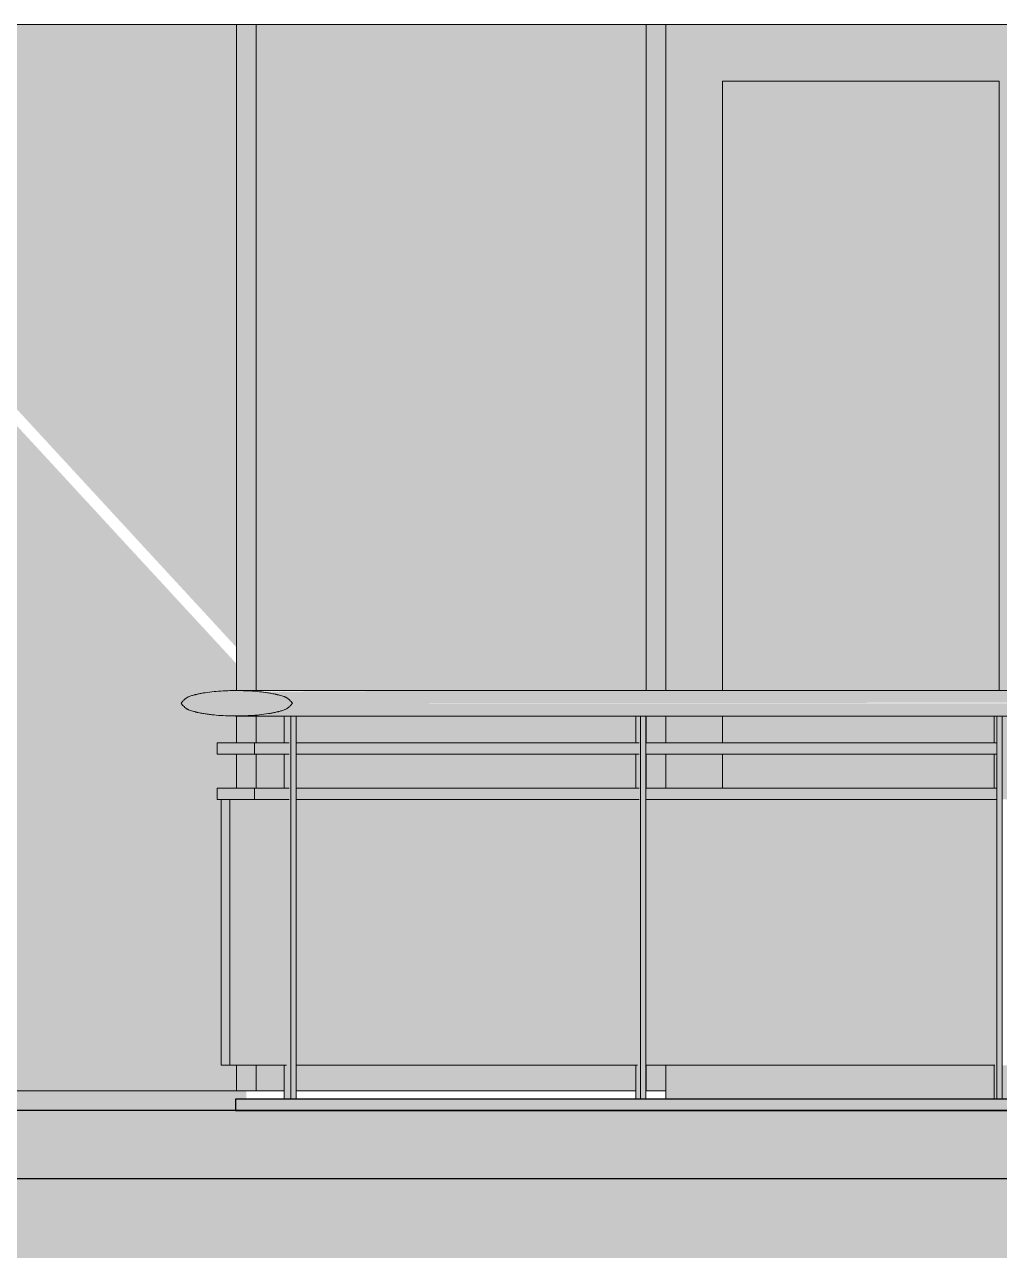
# Model space of a CAD drawing. Header units: inches. Extents: x 21380 to 98133, y -290 to 853.
# Drawn here: x 37168.1 to 37254.2, y -12.4 to 96 of the extents above; entities that cross this region are included whole.
import ezdxf

# ---------------------------------------------------------------- set-up
doc = ezdxf.new("R2010")
doc.units = ezdxf.units.IN
doc.header["$MEASUREMENT"] = 0
doc.linetypes.add('Grid Line 1_2_', pattern=[0.875, 0.5, -0.125, 0.125, -0.125])
for name, color, linetype, lineweight in [('A-DOOR', 31, 'Continuous', 9), ('A-FLOR', 192, 'Continuous', 9), ('A-FLOR-HRAL', 11, 'Continuous', 9), ('A-FLOR-LEVL', 51, 'Continuous', 9), ('A-FLOR-PATT', 8, 'Continuous', 25), ('A-GLAZ-CURT', 52, 'Continuous', 9), ('A-GLAZ-CWMG', 51, 'Continuous', 9), ('C-TOPO', 7, 'Continuous', 9)]:
    doc.layers.add(name, color=color, linetype=linetype, lineweight=lineweight)

# ---------------------------------------------------------------- blocks, each defined once
blk = doc.blocks.new('Struct_Xcel_Sports Complex_rvt-4-Building Section - East_West looking South')
at = {"layer": 'A-FLOR-PATT', "lineweight": 9}
h = blk.add_hatch(dxfattribs=at)
h.set_pattern_fill('FP_52', style=0, pattern_type=2)
h.set_pattern_definition([(50, (-87574.236, 98.42), (55.0854, -4.819842), [5.76, -63.36]), (355, (-87574.236, 98.42), (-10.65569, 57.76853), [4.608, -50.688]), (100.451, (-87569.645, 98.02), (44.429468, 52.94866), [4.895, -53.848]), (46.184, (-87574.236, 113.78), (81.96444, -12.71212), [8.64, -95.04]), (96.636, (-87567.406, 112.72), (71.7815, 74.81238), [7.343, -80.772]), (351.184, (-87574.24, 113.78), (71.78195, 74.81243), [6.912, -76.032]), (21, (-87566.556, 109.94), (45.84207, -30.92146), [5.76, -63.36]), (326, (-87566.556, 109.94), (18.687064, 55.691476), [4.608, -50.688]), (71.451, (-87562.736, 107.363), (64.52891, 24.77011), [4.895, -53.848]), (37.5, (-87574.236, 98.42), (0.9338946, 25.566816), [2.534, -47.539, 2.534, -48.922, -50.88]), (37.5, (-87574.236, 98.42), (0.9338946, 25.566816), [-101.53, 2.534, -48.346]), (7.5, (-87574.236, 98.42), (20.20404, 30.291303), [2.534, -26.803, 2.534, -46.387, -19.392]), (7.5, (-87574.236, 98.42), (20.20404, 30.291303), [-78.259, 2.534, -16.858]), (327.5, (-87591.362, 98.42), (40.9977845, -1.7324026), [2.534, -16.666, 2.534, -57.37, -79.488]), (327.5, (-87591.362, 98.42), (40.9977845, -1.7324026), [-79.104, 2.534, -76.954]), (317.5, (-87599.042, 98.42), (44.788883, 7.687839), [2.534, -22.426, 2.534, -37.248, -56.448]), (317.5, (-87599.042, 98.42), (44.788883, 7.687839), [-64.742, 2.534, -53.914])])
h.paths.add_polyline_path([(-26273.39, -6), (-22066.14, -6), (-22066.14, 0), (-26273.39, 0), (-26273.39, -1.7)], flags=0)
at = {"layer": 'A-FLOR', "color": 250, "lineweight": 25}
for p, q in [((-22066.14, 0), (-26273.39, 0)), ((-26273.39, -6), (-22066.14, -6))]:
    blk.add_line(p, q, dxfattribs=at)
blk = doc.blocks.new('Railing - 2_ 8_-939652-Building Section - East_West looking South')
at = {"layer": 'A-FLOR-HRAL'}
for points in [[(-24354.67, 4), (-24353.92, 4), (-24353.92, 27.5), (-24354.67, 27.5), (-24354.67, 17.83)], [(-24348.92, 4), (-24348.92, 27.5), (-24353.92, 27.5), (-24353.92, 4)]]:
    blk.add_hatch(color=256, dxfattribs=at).paths.add_polyline_path(points, flags=0)
for p, q in [((-24354.67, 27.5), (-24354.67, 4)), ((-24353.92, 27.5), (-24354.67, 27.5)), ((-24353.92, 4), (-24353.92, 27.5)), ((-24354.67, 4), (-24353.92, 4)), ((-24353.92, 4), (-24348.92, 4))]:
    blk.add_line(p, q, dxfattribs=at)
blk = doc.blocks.new('Railing - 2_ x 1_2_-939656-Building Section - East_West looking South')
at = {"layer": 'A-FLOR-HRAL'}
for points in [[(-24348.65, 1), (-24348.52, 1), (-24348.52, 34.87), (-24349.11, 34.87), (-24349.11, 32.5), (-24348.66, 32.48), (-24348.66, 31.5), (-24349.11, 31.5), (-24349.11, 28.5), (-24348.66, 28.5), (-24348.66, 27.5), (-24348.92, 27.5), (-24348.92, 4), (-24349.11, 4), (-24349.11, 1), (-24348.92, 1)], [(-24348.52, 1), (-24348.05, 1), (-24348.05, 34.87), (-24348.52, 34.87), (-24348.52, 17.83)]]:
    blk.add_hatch(color=256, dxfattribs=at).paths.add_polyline_path(points, flags=0)
for p, q in [((-24348.52, 34.87), (-24349.11, 34.87)), ((-24349.11, 34.87), (-24349.11, 32.5)), ((-24348.05, 34.87), (-24348.52, 34.87)), ((-24348.52, 1), (-24348.52, 34.87)), ((-24348.05, 1), (-24348.05, 34.87)), ((-24349.11, 31.5), (-24349.11, 28.5)), ((-24349.11, 4), (-24349.11, 1))]:
    blk.add_line(p, q, dxfattribs=at)
blk = doc.blocks.new('Railing - 2_ 8_-V210-Building Section - East_West looking South')
at = {"layer": 'A-FLOR-HRAL'}
blk.add_hatch(color=256, dxfattribs=at).paths.add_polyline_path([(-24328.51, 4), (-24317.91, 4), (-24317.91, 27.5), (-24348.05, 27.5), (-24348.05, 4)], flags=0)
blk.add_line((-24348.05, 4), (-24317.91, 4), dxfattribs=at)
blk = doc.blocks.new('Railing - 2_ x 1_2_-V211-Building Section - East_West looking South')
at = {"layer": 'A-FLOR-HRAL'}
for points in [[(-24317.91, 1), (-24317.64, 1), (-24317.64, 34.87), (-24318.05, 34.87), (-24318.05, 32.5), (-24317.73, 32.48), (-24317.73, 31.5), (-24318.05, 31.5), (-24318.05, 28.5), (-24317.73, 28.5), (-24317.73, 27.5), (-24317.91, 27.5), (-24317.91, 4), (-24318.05, 4), (-24318.05, 1)], [(-24317.64, 1), (-24317.15, 1), (-24317.15, 34.87), (-24317.64, 34.87), (-24317.64, 17.83)]]:
    blk.add_hatch(color=256, dxfattribs=at).paths.add_polyline_path(points, flags=0)
for p, q in [((-24317.64, 34.87), (-24318.05, 34.87)), ((-24318.05, 34.87), (-24318.05, 32.5)), ((-24317.15, 34.87), (-24317.64, 34.87)), ((-24317.64, 1), (-24317.64, 34.87)), ((-24317.15, 1), (-24317.15, 34.87)), ((-24318.05, 31.5), (-24318.05, 28.5)), ((-24318.05, 4), (-24318.05, 1))]:
    blk.add_line(p, q, dxfattribs=at)
blk = doc.blocks.new('Railing - 2_ 8_-V212-Building Section - East_West looking South')
at = {"layer": 'A-FLOR-HRAL'}
blk.add_hatch(color=256, dxfattribs=at).paths.add_polyline_path([(-24293.42, 4), (-24286.32, 4), (-24286.32, 27.5), (-24317.15, 27.5), (-24317.15, 4)], flags=0)
blk.add_line((-24317.15, 4), (-24286.32, 4), dxfattribs=at)
blk = doc.blocks.new('Railing - 2_ x 1_2_-V213-Building Section - East_West looking South')
at = {"layer": 'A-FLOR-HRAL'}
for points in [[(-24286.32, 1), (-24286.16, 1), (-24286.22, 34.87), (-24286.4, 34.87), (-24286.4, 32.5), (-24286.22, 32.48), (-24286.22, 31.5), (-24286.4, 31.5), (-24286.4, 28.5), (-24286.22, 28.5), (-24286.22, 27.5), (-24286.32, 27.5), (-24286.4, 1)], [(-24286.16, 1), (-24285.67, 1), (-24285.67, 34.87), (-24286.16, 34.87), (-24286.16, 17.83)]]:
    blk.add_hatch(color=256, dxfattribs=at).paths.add_polyline_path(points, flags=0)
for p, q in [((-24286.16, 34.87), (-24286.4, 34.87)), ((-24286.4, 34.87), (-24286.4, 32.5)), ((-24285.67, 34.87), (-24286.16, 34.87)), ((-24286.16, 1), (-24286.16, 34.87)), ((-24285.67, 1), (-24285.67, 34.87)), ((-24286.4, 31.5), (-24286.4, 28.5)), ((-24286.4, 4), (-24286.4, 1))]:
    blk.add_line(p, q, dxfattribs=at)
blk = doc.blocks.new('Railing - Railing-939582-Building Section - East_West looking South')
at = {"layer": 'A-FLOR-HRAL'}
for points in [[(-24353.71, 34.88), (-24352.1, 34.91), (-24350.51, 35.08), (-24349.72, 35.24), (-24348.96, 35.48), (-24348.39, 36), (-24348.95, 36.52), (-24349.72, 36.76), (-24351.3, 37.02), (-24352.9, 37.12), (-24354.83, 37.07), (-24356.1, 36.93), (-24356.89, 36.78), (-24357.65, 36.53), (-24358.21, 36), (-24357.66, 35.47), (-24356.89, 35.22), (-24355.31, 34.97), (-24354.51, 34.9)], [(-24348.39, 36), (-24243.39, 36.08), (-24243.39, 37.12), (-24332.53, 37.12), (-24351.3, 37.02), (-24349.72, 36.76), (-24348.95, 36.52), (-24348.78, 36.36)], [(-24265.95, 34.87), (-24243.39, 34.93), (-24243.39, 36), (-24348.39, 36), (-24348.96, 35.48), (-24349.72, 35.24), (-24351.3, 34.98), (-24352.56, 34.88), (-24266.27, 34.87)], [(-24351.75, 31.5), (-24351.75, 32.5), (-24355.02, 32.5), (-24355.02, 31.5), (-24354.83, 31.5)], [(-24351.75, 27.5), (-24351.75, 28.5), (-24355.02, 28.5), (-24355.02, 27.5)]]:
    blk.add_hatch(color=256, dxfattribs=at).paths.add_polyline_path(points, flags=0)
h = blk.add_hatch(color=256, dxfattribs=at)
h.paths.add_polyline_path([(-24348.05, 31.5), (-24317.73, 31.5), (-24317.73, 32.5), (-24348.05, 32.48), (-24348.05, 31.82)], flags=0)
h.paths.add_polyline_path([(-24351.75, 31.5), (-24348.66, 31.5), (-24348.66, 32.5), (-24351.75, 32.48)], flags=0)
h.paths.add_polyline_path([(-24243.39, 31.5), (-24243.39, 32.5), (-24253.85, 32.48), (-24253.85, 31.5), (-24249.55, 31.5)], flags=0)
h.paths.add_polyline_path([(-24255.62, 31.5), (-24254.37, 31.5), (-24254.37, 32.5), (-24285.67, 32.48), (-24285.67, 31.5), (-24258.32, 31.5)], flags=0)
h.paths.add_polyline_path([(-24317.15, 31.5), (-24286.22, 31.5), (-24286.22, 32.5), (-24317.15, 32.48), (-24317.15, 31.57)], flags=0)
h = blk.add_hatch(color=256, dxfattribs=at)
h.paths.add_polyline_path([(-24348.05, 27.5), (-24317.73, 27.5), (-24317.73, 28.5), (-24348.05, 28.5), (-24348.05, 27.6)], flags=0)
h.paths.add_polyline_path([(-24351.75, 27.5), (-24348.66, 27.5), (-24348.66, 28.5), (-24351.75, 28.5), (-24351.75, 27.6)], flags=0)
h.paths.add_polyline_path([(-24316.26, 27.5), (-24286.22, 27.5), (-24286.22, 28.5), (-24317.15, 28.5), (-24317.15, 27.5)], flags=0)
h.paths.add_polyline_path([(-24255.62, 27.5), (-24254.37, 27.5), (-24254.37, 28.5), (-24285.67, 28.5), (-24285.67, 27.5), (-24258.32, 27.5)], flags=0)
h.paths.add_polyline_path([(-24253.85, 27.5), (-24243.39, 27.5), (-24243.39, 28.5), (-24253.85, 28.5), (-24253.85, 27.6)], flags=0)
for p, q in [((-24351.75, 32.5), (-24355.02, 32.5)), ((-24355.02, 32.5), (-24355.02, 31.5)), ((-24355.02, 31.5), (-24351.75, 31.5)), ((-24351.75, 31.5), (-24351.75, 32.5)), ((-24351.75, 32.5), (-24348.67, 32.5)), ((-24348.67, 31.5), (-24351.75, 31.5)), ((-24348.06, 32.5), (-24317.74, 32.5)), ((-24317.74, 31.5), (-24348.06, 31.5)), ((-24317.15, 32.5), (-24286.17, 32.5)), ((-24286.17, 31.5), (-24317.15, 31.5)), ((-24351.75, 28.5), (-24355.02, 28.5)), ((-24355.02, 28.5), (-24355.02, 27.5)), ((-24351.75, 28.5), (-24348.67, 28.5)), ((-24351.75, 27.5), (-24351.75, 28.5)), ((-24348.06, 28.5), (-24317.74, 28.5)), ((-24317.15, 28.5), (-24286.17, 28.5)), ((-24355.02, 27.5), (-24351.75, 27.5)), ((-24348.67, 27.5), (-24351.75, 27.5)), ((-24317.74, 27.5), (-24348.06, 27.5)), ((-24286.17, 27.5), (-24317.15, 27.5))]:
    blk.add_line(p, q, dxfattribs=at)
at = {"layer": 'A-FLOR-HRAL', "flags": 128}
for points in [[(-24243.39, 37.12), (-24255.39, 37.12), (-24267.38, 37.12), (-24279.34, 37.12), (-24291.26, 37.12), (-24303.12, 37.12), (-24314.92, 37.12), (-24326.65, 37.12), (-24338.27, 37.12), (-24349.8, 37.12), (-24353.4, 37.12)], [(-24243.39, 34.87), (-24255.39, 34.87), (-24267.38, 34.87), (-24279.34, 34.87), (-24291.26, 34.87), (-24303.12, 34.87), (-24314.92, 34.87), (-24326.65, 34.87), (-24338.27, 34.87), (-24349.8, 34.87), (-24353.4, 34.87)]]:
    blk.add_lwpolyline(points, dxfattribs=at)
at = {"layer": 'A-FLOR-HRAL'}
for points in [[(-24348.39, 36), (-24348.42, 36.05), (-24348.51, 36.16), (-24348.64, 36.29), (-24348.77, 36.4), (-24348.86, 36.46), (-24348.91, 36.49), (-24348.95, 36.52), (-24349, 36.54), (-24349.05, 36.57), (-24349.16, 36.61), (-24349.32, 36.66), (-24349.49, 36.7), (-24349.6, 36.73), (-24349.67, 36.75), (-24349.72, 36.76), (-24349.77, 36.77), (-24349.83, 36.79), (-24349.94, 36.81), (-24350.11, 36.85), (-24350.31, 36.88), (-24350.5, 36.91), (-24350.7, 36.95), (-24350.97, 36.98), (-24351.43, 37.04), (-24352.1, 37.09), (-24352.9, 37.12), (-24353.7, 37.13), (-24354.51, 37.1), (-24355.31, 37.04), (-24355.94, 36.96), (-24356.4, 36.89), (-24356.65, 36.84), (-24356.81, 36.8), (-24356.88, 36.78), (-24356.93, 36.77), (-24357.06, 36.74), (-24357.29, 36.68), (-24357.5, 36.61), (-24357.62, 36.55), (-24357.66, 36.52), (-24357.73, 36.49), (-24357.85, 36.4), (-24358.03, 36.24), (-24358.15, 36.08), (-24358.21, 36)], [(-24358.21, 36), (-24358.17, 35.94), (-24358.09, 35.84), (-24357.96, 35.7), (-24357.84, 35.59), (-24357.75, 35.53), (-24357.7, 35.5), (-24357.66, 35.47), (-24357.61, 35.45), (-24357.56, 35.42), (-24357.45, 35.37), (-24357.29, 35.32), (-24357.12, 35.28), (-24357.01, 35.25), (-24356.94, 35.23), (-24356.89, 35.22), (-24356.85, 35.21), (-24356.78, 35.19), (-24356.67, 35.17), (-24356.5, 35.13), (-24356.3, 35.1), (-24356.11, 35.07), (-24355.91, 35.04), (-24355.64, 35), (-24355.18, 34.95), (-24354.51, 34.9), (-24353.71, 34.87), (-24352.91, 34.88), (-24352.1, 34.91), (-24351.3, 34.97), (-24350.67, 35.06), (-24350.21, 35.13), (-24349.97, 35.18), (-24349.81, 35.22), (-24349.73, 35.24), (-24349.68, 35.25), (-24349.55, 35.28), (-24349.32, 35.34), (-24349.11, 35.41), (-24348.99, 35.47), (-24348.95, 35.49), (-24348.88, 35.53), (-24348.75, 35.61), (-24348.57, 35.77), (-24348.44, 35.92), (-24348.39, 36)]]:
    blk.add_open_spline(points, degree=3, knots=[0, 0, 0, 0, 0.019231, 0.038462, 0.057692, 0.067308, 0.072115, 0.076923, 0.081731, 0.086538, 0.096154, 0.115385, 0.134615, 0.144231, 0.149038, 0.153846, 0.158654, 0.163462, 0.173077, 0.192308, 0.211538, 0.230769, 0.25, 0.269231, 0.307692, 0.384615, 0.461538, 0.538462, 0.615385, 0.692308, 0.769231, 0.798077, 0.826923, 0.841346, 0.844952, 0.848558, 0.855769, 0.884615, 0.913462, 0.920673, 0.924279, 0.927885, 0.942308, 0.971154, 1, 1, 1, 1], dxfattribs=at)
for name in ['Railing - 2_ x 1_2_-939656-Building Section - East_West looking South', 'Railing - 2_ x 1_2_-V211-Building Section - East_West looking South', 'Railing - 2_ x 1_2_-V213-Building Section - East_West looking South', 'Railing - 2_ 8_-939652-Building Section - East_West looking South', 'Railing - 2_ 8_-V210-Building Section - East_West looking South', 'Railing - 2_ 8_-V212-Building Section - East_West looking South']:
    blk.add_blockref(name, (0, 0))
blk = doc.blocks.new('System Panel - Interior Glazing-1220293-Building Section - East_West looking South')
at = {"layer": 'A-GLAZ-CURT'}
h = blk.add_hatch(color=256, dxfattribs=at)
h.paths.add_polyline_path([(-24604.89, 1.75), (-24570.45, 1.75), (-24570.45, 39.49), (-24604.89, 76.84), (-24604.89, 76.43)], flags=0)
h.paths.add_polyline_path([(-24570.45, 40.94), (-24570.45, 96), (-24604.89, 95.96), (-24604.89, 78.31), (-24603.16, 76.43)], flags=0)
blk.add_line((-24570.45, 96), (-24604.89, 96), dxfattribs=at)
blk = doc.blocks.new('System Panel - Interior Glazing-V244-Building Section - East_West looking South')
at = {"layer": 'A-GLAZ-CURT'}
h = blk.add_hatch(color=256, dxfattribs=at)
h.paths.add_polyline_path([(-24317.15, 1.75), (-24317.14, 1.75), (-24317.15, 4)], flags=0)
h.paths.add_polyline_path([(-24318.05, 1.75), (-24318.05, 4), (-24348.05, 4), (-24348.05, 1.75), (-24328.51, 1.75)], flags=0)
h.paths.add_polyline_path([(-24351.58, 1.75), (-24349.11, 1.75), (-24349.11, 4), (-24351.58, 4)], flags=0)
h.paths.add_polyline_path([(-24319.74, 28.5), (-24318.05, 28.5), (-24318.05, 31.5), (-24348.05, 31.5), (-24348.05, 28.5), (-24328.19, 28.5)], flags=0)
h.paths.add_polyline_path([(-24317.15, 28.5), (-24317.14, 28.5), (-24317.15, 31.5)], flags=0)
h.paths.add_polyline_path([(-24351.58, 28.5), (-24349.11, 28.5), (-24349.11, 31.5), (-24351.58, 31.5)], flags=0)
h.paths.add_polyline_path([(-24350.51, 32.5), (-24349.11, 32.5), (-24349.11, 34.87), (-24348.05, 34.87), (-24348.05, 32.5), (-24318.05, 32.5), (-24318.05, 34.87), (-24317.15, 34.87), (-24317.15, 34.88), (-24351.58, 34.88), (-24351.58, 32.5), (-24351.3, 32.5)], flags=0)
h.paths.add_polyline_path([(-24338.74, 37.11), (-24317.14, 37.12), (-24317.14, 96), (-24351.58, 96), (-24351.58, 37.12), (-24339.1, 37.11)], flags=0)
for p, q in [((-24317.14, 96), (-24351.58, 96)), ((-24351.58, 1.75), (-24349.11, 1.75)), ((-24348.05, 1.75), (-24318.05, 1.75))]:
    blk.add_line(p, q, dxfattribs=at)
blk = doc.blocks.new('Door_Single_Storefront - one-1371404-Building Section - East_West looking South')
at = {"layer": 'A-DOOR'}
h = blk.add_hatch(color=256, dxfattribs=at)
h.paths.add_polyline_path([(-24315.39, 1), (-24286.4, 1), (-24286.4, 4), (-24315.39, 4), (-24315.39, 1.75)], flags=0)
h.paths.add_polyline_path([(-24281.95, 1), (-24280.95, 1), (-24280.95, 4), (-24285.67, 4), (-24285.67, 1)], flags=0)
h.paths.add_polyline_path([(-24311.68, 28.5), (-24310.39, 28.5), (-24310.39, 31.5), (-24315.39, 31.5), (-24315.39, 28.5)], flags=0)
h.paths.add_polyline_path([(-24285.67, 28.5), (-24280.95, 28.5), (-24280.95, 31.5), (-24285.67, 31.5)], flags=0)
h.paths.add_polyline_path([(-24310.96, 32.5), (-24310.39, 32.5), (-24310.39, 34.88), (-24315.39, 34.88), (-24315.39, 32.5), (-24311.26, 32.5)], flags=0)
h.paths.add_polyline_path([(-24283.59, 32.5), (-24280.95, 32.5), (-24280.95, 34.89), (-24285.67, 34.87), (-24285.67, 32.5), (-24284.44, 32.5)], flags=0)
h.paths.add_polyline_path([(-24285.6, 37.1), (-24280.95, 37.12), (-24280.95, 96), (-24315.39, 96), (-24315.39, 37.12), (-24310.39, 37.12), (-24310.39, 91), (-24285.95, 91), (-24285.95, 37.11), (-24285.02, 37.11)], flags=0)
h = blk.add_hatch(color=256, dxfattribs=at)
h.paths.add_polyline_path([(-24293.42, 28.5), (-24286.4, 28.5), (-24286.4, 31.5), (-24310.39, 31.5), (-24310.39, 28.5), (-24302.19, 28.5)], flags=0)
h.paths.add_polyline_path([(-24294.61, 32.5), (-24286.4, 32.5), (-24286.4, 34.87), (-24310.39, 34.88), (-24310.39, 32.5), (-24295.98, 32.5)], flags=0)
h.paths.add_polyline_path([(-24285.95, 37.11), (-24285.95, 91), (-24310.39, 91), (-24310.39, 37.12), (-24286.16, 37.11)], flags=0)
for p, q in [((-24280.95, 96), (-24315.39, 96)), ((-24310.39, 37.1), (-24310.39, 91)), ((-24310.39, 91), (-24285.95, 91)), ((-24285.95, 91), (-24285.95, 37.09)), ((-24310.39, 32.5), (-24310.39, 34.89)), ((-24310.39, 28.5), (-24310.39, 31.5)), ((-24315.39, 1.75), (-24315.39, 1)), ((-24280.95, 1), (-24280.95, 1.75))]:
    blk.add_line(p, q, dxfattribs=at)
blk = doc.blocks.new('Rectangular Mullion - Interior 1_75_ x 4_5_-1179494-Building Section - East_West looking South')
at = {"layer": 'A-GLAZ-CWMG'}
blk.add_hatch(color=256, dxfattribs=at).paths.add_polyline_path([(-24569.58, 0), (-24569.58, 1.75), (-24605.77, 1.75), (-24605.77, 1), (-24603.39, 1), (-24603.39, 0)], flags=0)
blk.add_line((-24569.58, 1.75), (-24605.77, 1.75), dxfattribs=at)
blk = doc.blocks.new('Rectangular Mullion - Interior 1_75_ x 4_5_-V281-Building Section - East_West looking South')
at = {"layer": 'A-GLAZ-CWMG'}
h = blk.add_hatch(color=256, dxfattribs=at)
h.paths.add_polyline_path([(-24351.58, 1.75), (-24351.58, 4), (-24353.33, 4), (-24353.33, 1.75)], flags=0)
h.paths.add_polyline_path([(-24351.75, 28.5), (-24351.58, 28.5), (-24351.58, 31.5), (-24353.33, 31.5), (-24353.33, 28.5)], flags=0)
h.paths.add_polyline_path([(-24352.1, 32.5), (-24351.58, 32.5), (-24351.58, 34.88), (-24353.33, 34.88), (-24353.33, 32.5), (-24352.1, 32.5)], flags=0)
h.paths.add_polyline_path([(-24352.9, 37.12), (-24351.58, 37.12), (-24351.58, 96), (-24353.33, 96), (-24353.33, 37.12), (-24352.91, 37.12)], flags=0)
for p, q in [((-24353.33, 96), (-24351.58, 96)), ((-24353.33, 96), (-24353.33, 37.12)), ((-24351.58, 37.12), (-24351.58, 96)), ((-24353.33, 34.88), (-24353.33, 32.5)), ((-24351.58, 32.5), (-24351.58, 34.88)), ((-24353.33, 31.5), (-24353.33, 28.5)), ((-24351.58, 28.5), (-24351.58, 31.51)), ((-24353.33, 4), (-24353.33, 1.75)), ((-24351.58, 1.75), (-24351.58, 4)), ((-24351.58, 1.75), (-24353.33, 1.75))]:
    blk.add_line(p, q, dxfattribs=at)
blk = doc.blocks.new('Rectangular Mullion - Interior 1_75_ x 4_5_-V282-Building Section - East_West looking South')
at = {"layer": 'A-GLAZ-CWMG'}
h = blk.add_hatch(color=256, dxfattribs=at)
h.paths.add_polyline_path([(-24315.39, 1.75), (-24315.39, 4), (-24317.14, 4), (-24317.14, 1.75)], flags=0)
h.paths.add_polyline_path([(-24315.39, 28.5), (-24315.39, 31.5), (-24317.14, 31.5), (-24317.14, 28.5), (-24316.26, 28.5)], flags=0)
h.paths.add_polyline_path([(-24316.13, 32.5), (-24315.39, 32.5), (-24315.39, 34.88), (-24317.14, 34.88), (-24317.14, 32.5), (-24316.22, 32.5)], flags=0)
h.paths.add_polyline_path([(-24317.14, 37.12), (-24315.39, 37.12), (-24315.39, 96), (-24317.14, 96), (-24317.14, 37.12)], flags=0)
for p, q in [((-24317.14, 96), (-24315.39, 96)), ((-24317.14, 96), (-24317.14, 37.12)), ((-24315.39, 37.12), (-24315.39, 96)), ((-24317.14, 34.89), (-24317.14, 32.5)), ((-24315.39, 32.5), (-24315.39, 34.88)), ((-24317.14, 31.5), (-24317.14, 28.5)), ((-24315.39, 28.5), (-24315.39, 31.5)), ((-24317.14, 4), (-24317.14, 1.75)), ((-24315.39, 1.75), (-24315.39, 4)), ((-24315.39, 1.75), (-24317.14, 1.75))]:
    blk.add_line(p, q, dxfattribs=at)

msp = doc.modelspace()

# ---------------------------------------------------------------- hatches: boundary and pattern name
at = {"layer": 'A-FLOR'}
msp.add_hatch(color=256, dxfattribs=at).paths.add_polyline_path([(37808.24, 0), (38416.92, 0), (38416.92, 1), (37186.77, 1), (37186.77, 0), (37773.14, 0)], flags=0)
at = {"layer": 'C-TOPO'}
h = msp.add_hatch(dxfattribs=at)
h.set_pattern_fill('FP_40', color=256, style=0, pattern_type=2)
h.set_pattern_definition([(0, (-87574.236, 98.42), (48, 48), [48, -48]), (0, (-87574.236, 116.42), (48, 48), [48, -48]), (0, (-87574.236, 134.42), (48, 48), [48, -48]), (90, (-87568.236, 140.42), (-48, 48), [48, -48]), (90, (-87550.236, 140.42), (-48, 48), [48, -48]), (90, (-87532.236, 140.42), (-48, 48), [48, -48])])
h.paths.add_polyline_path([(39527.78, -79.82), (39556.93, -79.82), (39556.93, 0), (39484.03, 0), (39484.03, -36), (39487.03, -36), (39487.03, -48), (39469.03, -48), (39469.03, -36), (39474.03, -36), (39474.03, -6), (35266.78, -6), (35266.78, -36), (35271.78, -36), (35271.78, -48), (35253.78, -48), (35253.78, -36), (35256.78, -36), (35256.78, 0), (35176.28, 0), (35176.28, -79.82), (39511.45, -79.82)], flags=0)

# ---------------------------------------------------------------- linework, layer by layer
at = {"layer": 'A-FLOR', "lineweight": 25}
for p, q in [((38416.92, 1), (37186.77, 1)), ((37186.77, 1), (37186.77, 0)), ((37186.77, 0), (38416.92, 0))]:
    msp.add_line(p, q, dxfattribs=at)
at = {"layer": 'A-FLOR-LEVL', "linetype": 'Grid Line 1_2_'}
msp.add_line((34982.85, 0), (39861.53, 0), dxfattribs=at)

# ---------------------------------------------------------------- block references
at = {"color": 90, "lineweight": 5}
msp.add_blockref('Struct_Xcel_Sports Complex_rvt-4-Building Section - East_West looking South', (61540.17, 0), dxfattribs=at)
at = {"layer": 'A-DOOR'}
msp.add_blockref('Door_Single_Storefront - one-1371404-Building Section - East_West looking South', (61540.17, 0), dxfattribs=at)
at = {"layer": 'A-FLOR-HRAL'}
msp.add_blockref('Railing - Railing-939582-Building Section - East_West looking South', (61540.17, 0), dxfattribs=at)
at = {"layer": 'A-GLAZ-CURT'}
for name, p in [('System Panel - Interior Glazing-1220293-Building Section - East_West looking South', (61757.29, 0)), ('System Panel - Interior Glazing-V244-Building Section - East_West looking South', (61540.17, 0))]:
    msp.add_blockref(name, p, dxfattribs=at)
at = {"layer": 'A-GLAZ-CWMG'}
for name, p in [('Rectangular Mullion - Interior 1_75_ x 4_5_-V281-Building Section - East_West looking South', (61540.17, 0)), ('Rectangular Mullion - Interior 1_75_ x 4_5_-V282-Building Section - East_West looking South', (61540.17, 0)), ('Rectangular Mullion - Interior 1_75_ x 4_5_-1179494-Building Section - East_West looking South', (61757.29, 0))]:
    msp.add_blockref(name, p, dxfattribs=at)

doc.saveas('drawing.dxf')
